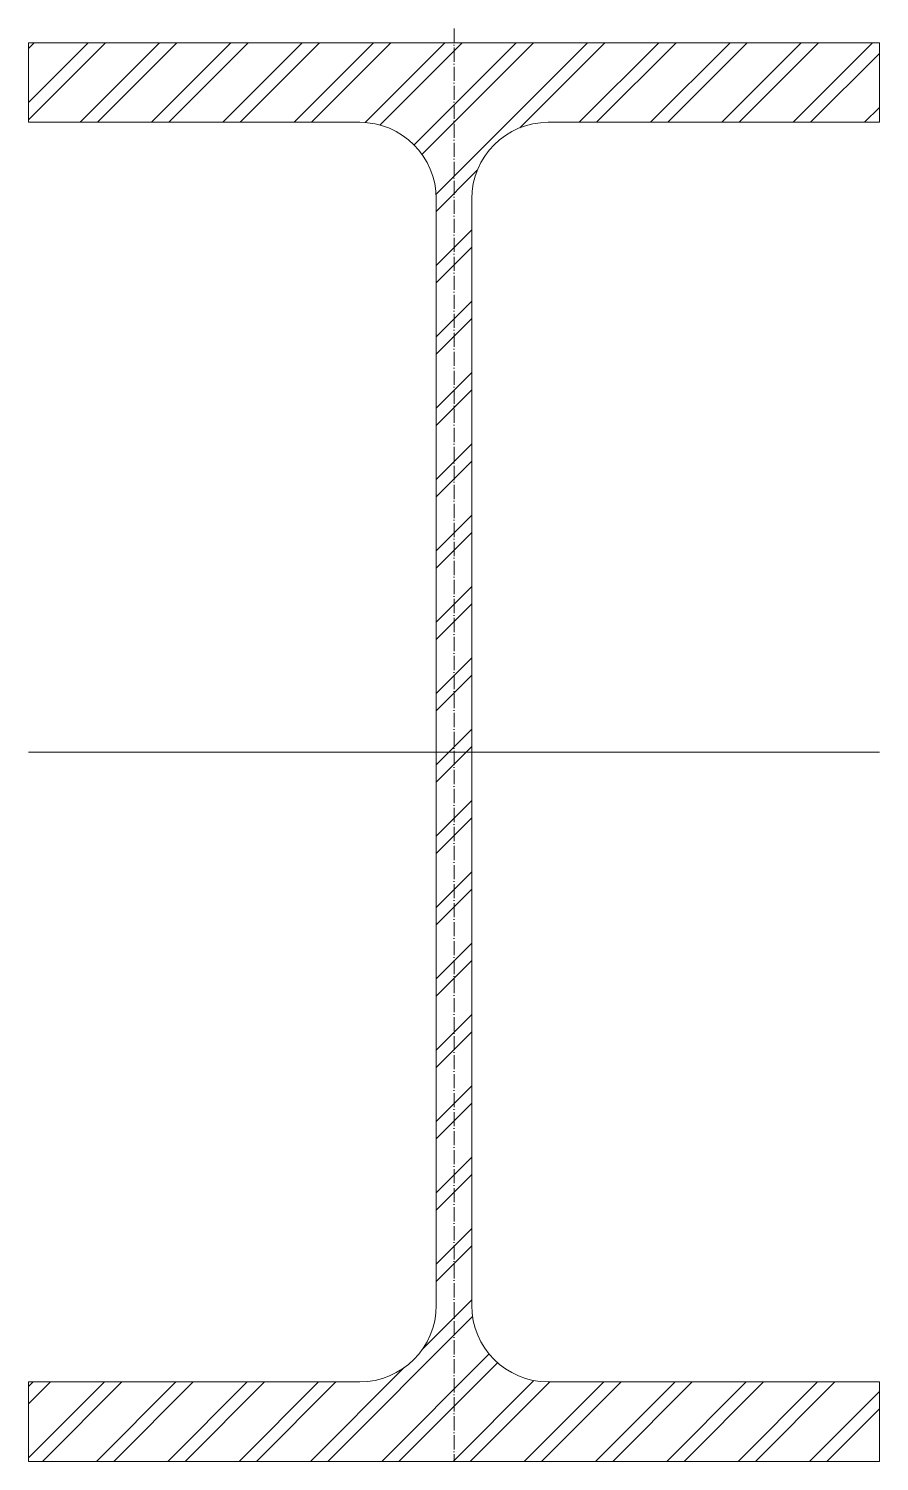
# Model space of a CAD drawing. Header units: metres. Extents: x -150 to 150, y -250 to 255.
import ezdxf

# ---------------------------------------------------------------- set-up
doc = ezdxf.new("R2010")
doc.units = ezdxf.units.M
doc.linetypes.add('MV_hartlijn_staal', pattern=[6.6, 5, -0.8, 0, -0.8])
doc.layers.add('A-DETL-GENF', color=92, linetype='Continuous', lineweight=18)

# ---------------------------------------------------------------- blocks, each defined once
blk = doc.blocks.new('28 Staalprofielen- IPE_HEA_HEB 2d - HEB500-3530640-00_0 Basismaterialen')
at = {"layer": 'A-DETL-GENF', "lineweight": 13}
h = blk.add_hatch(dxfattribs=at)
h.set_pattern_fill('FP_257', color=256, style=0, pattern_type=2)
h.set_pattern_definition([(45, (2020.222, 437.898), (-12.57236, 12.57236), []), (45, (2020.222, 456.948), (-12.57236, 12.57236), [])])
h.paths.add_polyline_path([(-150, -250), (150, -250), (150, -222), (33.25, -222), (29.7, -221.76), (26.26, -221.08), (22.92, -219.94), (19.75, -218.38), (16.82, -216.42), (14.16, -214.09), (11.83, -211.43), (9.87, -208.5), (8.31, -205.33), (7.17, -201.99), (6.49, -198.55), (6.25, -195), (6.25, 195), (6.49, 198.55), (7.17, 201.99), (8.31, 205.33), (9.87, 208.5), (11.83, 211.43), (14.16, 214.09), (16.82, 216.42), (19.75, 218.38), (22.92, 219.94), (26.26, 221.08), (29.7, 221.76), (33.25, 222), (150, 222), (150, 250), (-150, 250), (-150, 222), (-33.25, 222), (-29.7, 221.76), (-26.26, 221.08), (-22.92, 219.94), (-19.75, 218.38), (-16.82, 216.42), (-14.16, 214.09), (-11.83, 211.43), (-9.87, 208.5), (-8.31, 205.33), (-7.17, 201.99), (-6.49, 198.55), (-6.25, 195), (-6.25, -195), (-6.49, -198.55), (-7.17, -201.99), (-8.31, -205.33), (-9.87, -208.5), (-11.83, -211.43), (-14.16, -214.09), (-16.82, -216.42), (-19.75, -218.38), (-22.92, -219.94), (-26.26, -221.08), (-29.7, -221.76), (-33.25, -222), (-150, -222)])
at = {"layer": 'A-DETL-GENF', "linetype": 'MV_hartlijn_staal', "lineweight": 13}
blk.add_line((0, 255), (0, -250), dxfattribs=at)
at = {"layer": 'A-DETL-GENF'}
for p, q in [((150, 250), (-150, 250)), ((-150, 250), (-150, 222)), ((150, 250), (-150, 250)), ((-150, 250), (-150, 222)), ((150, 222), (150, 250)), ((150, 250), (150, 222)), ((-150, 222), (-33.25, 222)), ((-150, 222), (-33.25, 222)), ((33.25, 222), (150, 222)), ((150, 222), (33.25, 222)), ((-6.25, 195), (-6.25, -195)), ((-6.25, 195), (-6.25, -195)), ((6.25, -195), (6.25, 195)), ((6.25, 195), (6.25, -195)), ((-150, 0), (150, 0)), ((-33.25, -222), (-150, -222)), ((-150, -222), (-150, -250)), ((-150, -250), (-150, -222)), ((-150, -222), (-33.25, -222)), ((150, -222), (33.25, -222)), ((150, -222), (33.25, -222)), ((150, -250), (150, -222)), ((150, -250), (150, -222)), ((-150, -250), (150, -250)), ((150, -250), (-150, -250))]:
    blk.add_line(p, q, dxfattribs=at)
for centre, start, end in [((-33.25, 195), 0, 90), ((-33.25, 195), 360, 90), ((33.25, 195), 90, 180), ((33.25, 195), 90, 180), ((-33.25, -195), 270, 0), ((-33.25, -195), 270, 0), ((33.25, -195), 180, 270), ((33.25, -195), 180, 270)]:
    blk.add_arc(centre, 27, start, end, dxfattribs=at)

msp = doc.modelspace()

# ---------------------------------------------------------------- block references
msp.add_blockref('28 Staalprofielen- IPE_HEA_HEB 2d - HEB500-3530640-00_0 Basismaterialen', (0, 0))

doc.saveas('drawing.dxf')
